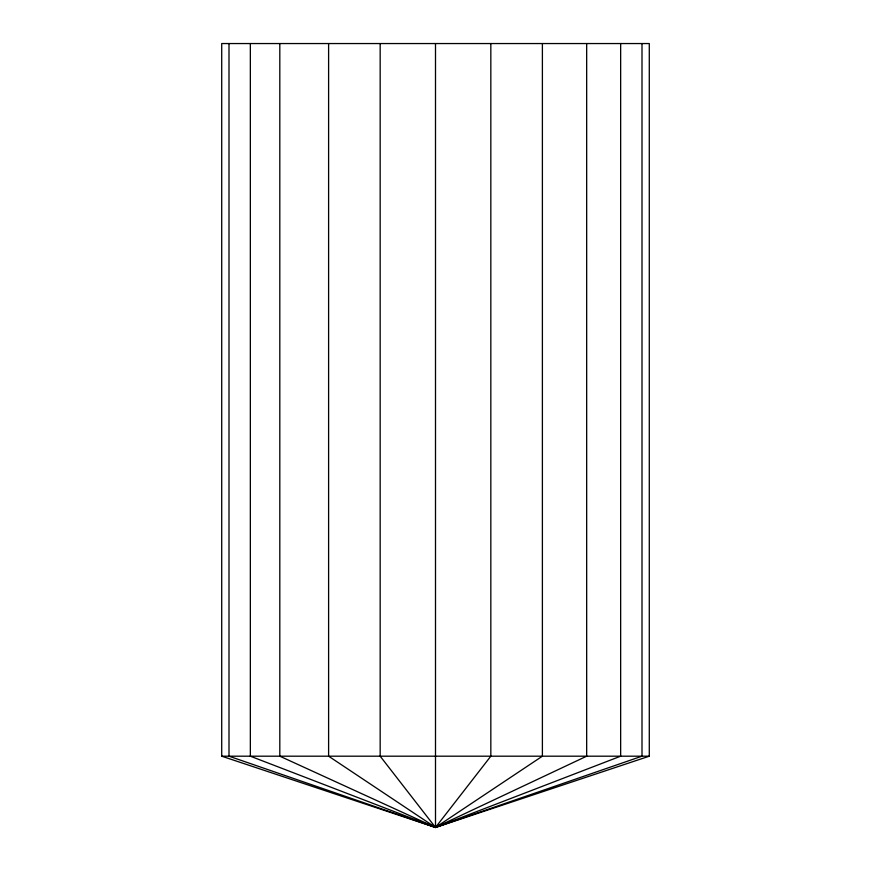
<?xml version="1.0" encoding="UTF-8"?>
<svg xmlns="http://www.w3.org/2000/svg" width="871" height="871" viewBox="0 0 871 871"><rect width="100%" height="100%" fill="white"/><g stroke="black" fill="none" stroke-linecap="round" stroke-linejoin="round"><path stroke-width="1.31" d="M649.287 756.191L435.5 827.45L221.713 756.191L221.713 43.55L649.287 43.55L649.287 756.191L221.713 756.191M430.579 825.131L435.5 827.45L642.003 756.191L642.003 43.55M620.653 43.55L620.653 756.191L435.5 827.45L228.997 756.191L228.997 43.55M586.673 43.55L586.673 756.191L435.5 827.45L250.347 756.191L250.347 43.55M542.393 43.55L542.393 756.191L435.5 827.45L279.809 756.191L279.809 43.55M490.83 43.55L490.83 756.191L435.5 827.45L328.607 756.191L328.607 43.55M435.5 43.55L435.5 827.45L380.17 756.191L380.17 43.55"/></g></svg>
